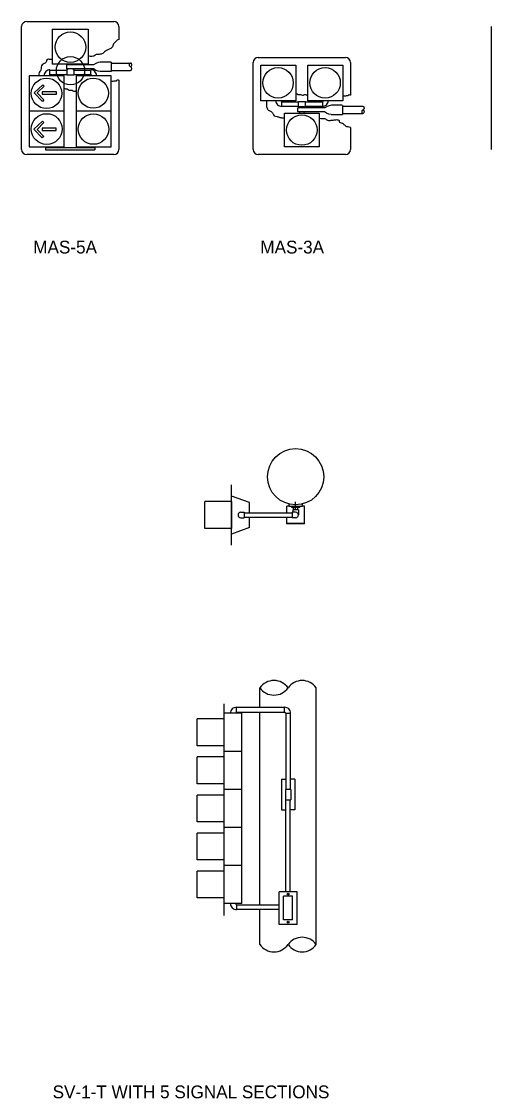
# Model space of a CAD drawing. Extents: x -791 to -679, y 457 to 504.
# Drawn here: x -750.59 to -735.3, y 457.24 to 492.32 of the extents above; entities that cross this region are included whole.
import ezdxf

# ---------------------------------------------------------------- set-up
doc = ezdxf.new("R2010")
doc.units = 0
for name, color, linetype in [('es_DETAIL', 7, 'Continuous'), ('es_NO-PLOT', 7, 'Continuous'), ('pp_PRESENTATION', 7, 'Continuous')]:
    doc.layers.add(name, color=color, linetype=linetype)

msp = doc.modelspace()

# ---------------------------------------------------------------- linework, layer by layer
at = {"layer": 'es_DETAIL'}
for p, q in [((-749.6, 492.068), (-749.6, 490.924)), ((-735.3, 488.151), (-735.3, 492.151)), ((-749.128, 490.907), (-749.128, 490.772)), ((-747.678, 490.993), (-747.678, 490.687)), ((-747.678, 490.965), (-747.045, 490.965)), ((-749.67, 490.584), (-749.67, 490.744)), ((-749.67, 490.736), (-749.124, 490.736)), ((-749.67, 490.594), (-749.122, 490.594)), ((-749.122, 490.75), (-749.122, 490.581)), ((-749.122, 490.581), (-748.888, 490.581)), ((-748.888, 490.75), (-748.888, 490.581)), ((-748.888, 490.738), (-748.342, 490.738)), ((-748.888, 490.596), (-748.341, 490.596)), ((-748.341, 490.584), (-748.341, 490.744)), ((-747.678, 490.723), (-747.045, 490.723)), ((-742.13, 489.711), (-742.13, 489.552)), ((-741.583, 489.545), (-741.583, 489.714)), ((-741.583, 489.714), (-741.349, 489.714)), ((-741.349, 489.545), (-741.349, 489.714)), ((-740.801, 489.711), (-740.801, 489.552)), ((-749.209, 489.395), (-750.345, 489.395)), ((-747.678, 489.395), (-748.814, 489.395)), ((-742.13, 489.702), (-741.583, 489.702)), ((-742.13, 489.56), (-741.584, 489.56)), ((-741.598, 489.376), (-741.598, 489.503)), ((-741.583, 489.545), (-741.349, 489.545)), ((-741.537, 489.503), (-741.537, 489.545)), ((-741.537, 489.331), (-741.537, 489.376)), ((-741.395, 489.503), (-741.395, 489.545)), ((-741.395, 489.331), (-741.395, 489.376)), ((-741.349, 489.7), (-740.801, 489.7)), ((-741.349, 489.558), (-740.802, 489.558)), ((-740.149, 489.588), (-740.149, 489.292)), ((-740.148, 489.56), (-739.484, 489.56)), ((-740.519, 489.292), (-740.149, 489.292)), ((-740.148, 489.319), (-739.484, 489.319)), ((-749.814, 488.234), (-749.814, 488.138)), ((-749.814, 488.211), (-748.212, 488.211)), ((-749.814, 488.138), (-748.212, 488.138)), ((-749.74, 488.234), (-749.74, 488.211)), ((-748.283, 488.234), (-748.283, 488.211)), ((-748.209, 488.234), (-748.209, 488.138)), ((-743.757, 475.258), (-743.757, 477.227)), ((-743.173, 476.649), (-743.757, 476.862)), ((-743.757, 476.681), (-744.632, 476.681)), ((-744.632, 475.806), (-744.632, 476.681)), ((-743.757, 476.681), (-743.757, 475.806)), ((-743.173, 476.317), (-743.173, 476.649)), ((-741.762, 476.416), (-741.762, 476.332)), ((-741.585, 476.416), (-741.762, 476.416)), ((-741.746, 476.416), (-741.746, 476.493)), ((-741.673, 476.44), (-741.673, 476.676)), ((-741.6, 476.416), (-741.6, 476.493)), ((-741.585, 476.416), (-741.585, 476.244)), ((-743.461, 476.332), (-743.346, 476.332)), ((-743.461, 476.155), (-743.346, 476.155)), ((-743.346, 476.332), (-743.346, 476.155)), ((-743.346, 476.317), (-741.788, 476.317)), ((-743.346, 476.171), (-741.788, 476.171)), ((-743.173, 475.835), (-743.173, 476.171)), ((-741.673, 476.332), (-741.788, 476.332)), ((-741.788, 476.332), (-741.788, 476.155)), ((-741.673, 476.155), (-741.788, 476.155)), ((-743.757, 475.806), (-744.632, 475.806)), ((-743.173, 475.835), (-743.757, 475.623)), ((-742.837, 469.972), (-742.837, 470.614)), ((-741.004, 462.25), (-741.004, 470.614)), ((-744.004, 468.544), (-744.004, 470.097)), ((-743.42, 469.784), (-744.004, 469.784)), ((-743.628, 469.784), (-743.797, 469.784)), ((-743.597, 469.813), (-743.597, 469.982)), ((-743.597, 469.813), (-743.597, 469.982)), ((-742.035, 469.972), (-743.597, 469.972)), ((-743.597, 469.826), (-742.035, 469.826)), ((-743.42, 468.544), (-743.42, 469.784)), ((-742.837, 463.543), (-742.837, 469.826)), ((-742.035, 469.813), (-742.035, 469.982)), ((-742.035, 469.813), (-742.035, 469.982)), ((-742.005, 469.784), (-741.836, 469.784)), ((-741.847, 469.784), (-741.847, 467.302)), ((-744.004, 469.601), (-744.879, 469.601)), ((-744.879, 468.726), (-744.879, 469.601)), ((-744.004, 468.726), (-744.879, 468.726)), ((-744.004, 468.362), (-744.879, 468.362)), ((-744.879, 467.487), (-744.879, 468.362)), ((-743.42, 468.544), (-744.004, 468.544)), ((-744.004, 467.304), (-744.004, 468.544)), ((-743.42, 468.544), (-744.004, 468.544)), ((-743.42, 467.304), (-743.42, 468.544)), ((-742.137, 467.635), (-742.137, 466.635)), ((-742.137, 467.635), (-741.993, 467.635)), ((-741.703, 467.635), (-741.847, 467.635)), ((-741.703, 467.635), (-741.703, 466.635)), ((-744.004, 467.487), (-744.879, 467.487)), ((-743.42, 467.304), (-744.004, 467.304)), ((-744.004, 465.7), (-744.004, 467.304)), ((-743.42, 467.304), (-744.004, 467.304)), ((-743.42, 466.065), (-743.42, 467.304)), ((-741.832, 467.302), (-742.009, 467.302)), ((-742.009, 467.302), (-742.009, 466.969)), ((-741.832, 467.302), (-741.832, 466.969)), ((-744.004, 467.122), (-744.879, 467.122)), ((-744.879, 466.247), (-744.879, 467.122)), ((-742.009, 466.969), (-741.832, 466.969)), ((-741.993, 463.969), (-741.993, 466.969)), ((-741.847, 463.969), (-741.847, 466.969)), ((-742.137, 466.635), (-741.993, 466.635)), ((-741.703, 466.635), (-741.847, 466.635)), ((-744.004, 466.247), (-744.879, 466.247)), ((-744.879, 465.008), (-744.879, 465.883)), ((-744.004, 465.883), (-744.879, 465.883)), ((-743.42, 466.065), (-744.004, 466.065)), ((-744.003, 464.825), (-744.004, 466.065)), ((-743.585, 466.065), (-743.84, 466.065)), ((-743.42, 464.825), (-743.42, 466.065)), ((-744.004, 465.008), (-744.879, 465.008)), ((-743.42, 464.825), (-744.004, 464.825)), ((-744.003, 463.198), (-744.003, 464.829)), ((-743.585, 464.825), (-743.84, 464.825)), ((-743.42, 463.586), (-743.42, 464.825)), ((-744.004, 464.643), (-744.879, 464.643)), ((-744.879, 463.768), (-744.879, 464.643)), ((-744.004, 463.768), (-744.879, 463.768)), ((-741.629, 463.969), (-742.212, 463.969)), ((-742.212, 462.909), (-742.212, 463.969)), ((-741.774, 463.823), (-742.066, 463.823)), ((-742.066, 463.055), (-742.066, 463.823)), ((-741.774, 463.055), (-741.774, 463.823)), ((-741.629, 462.909), (-741.629, 463.969)), ((-743.42, 463.586), (-744.004, 463.586)), ((-743.628, 463.586), (-743.797, 463.586)), ((-743.597, 463.556), (-743.597, 463.388)), ((-743.597, 463.556), (-743.597, 463.388)), ((-743.597, 463.543), (-742.212, 463.543)), ((-742.212, 463.398), (-743.597, 463.398)), ((-742.837, 462.25), (-742.837, 463.377)), ((-741.774, 463.055), (-742.066, 463.055)), ((-741.629, 462.909), (-742.212, 462.909))]:
    msp.add_line(p, q, dxfattribs=at)
for points in [[(-750.428, 492.318), (-747.595, 492.318)], [(-750.595, 488.151), (-750.595, 492.151)], [(-749.6, 492.068), (-748.423, 492.068)], [(-748.423, 492.068), (-748.423, 490.924), (-749.6, 490.924)], [(-747.428, 492.151), (-747.428, 491.734)], [(-742.889, 491.151), (-740.055, 491.151)], [(-747.678, 490.993), (-748.033, 490.993), (-748.106, 490.98), (-748.18, 490.956), (-748.253, 490.907), (-749.128, 490.907)], [(-747.678, 490.687), (-748.033, 490.687), (-748.106, 490.699), (-748.18, 490.723), (-748.253, 490.772), (-749.128, 490.772)], [(-743.055, 488.151), (-743.055, 490.984)], [(-739.889, 490.984), (-739.889, 489.922)], [(-750.184, 489.992), (-749.905, 490.26), (-749.856, 490.209), (-750.084, 489.99)], [(-747.428, 490.408), (-747.428, 488.151)], [(-750.084, 489.99), (-749.865, 489.762), (-749.916, 489.713), (-750.184, 489.992)], [(-740.72, 489.505), (-740.724, 489.503), (-741.598, 489.503)], [(-740.735, 489.376), (-741.598, 489.376)], [(-740.519, 489.293), (-740.592, 489.305), (-740.665, 489.329), (-740.735, 489.376)], [(-740.149, 489.588), (-740.173, 489.589), (-740.503, 489.589), (-740.577, 489.576), (-740.65, 489.552), (-740.72, 489.505)], [(-750.193, 488.807), (-749.914, 489.075), (-749.865, 489.024), (-750.092, 488.805)], [(-750.092, 488.805), (-749.873, 488.577), (-749.925, 488.528), (-750.193, 488.807)], [(-739.889, 488.87), (-739.889, 488.151)], [(-747.595, 487.984), (-750.428, 487.984)], [(-740.055, 487.984), (-742.889, 487.984)], [(-741.889, 476.535), (-741.965, 476.535)], [(-741.965, 476.317), (-741.965, 476.535)], [(-741.457, 476.6), (-741.457, 476.52), (-741.889, 476.52), (-741.889, 476.6)], [(-741.457, 476.598), (-741.457, 476.52), (-741.889, 476.52), (-741.889, 476.591)], [(-741.654, 476.501), (-741.654, 476.496), (-741.692, 476.496), (-741.692, 476.501)], [(-741.381, 476.535), (-741.457, 476.535)], [(-741.381, 475.952), (-741.381, 476.535)], [(-741.965, 475.952), (-741.965, 476.171)], [(-741.381, 475.971), (-741.965, 475.971)], [(-741.381, 475.952), (-741.965, 475.952)], [(-741.993, 469.784), (-741.993, 467.302)], [(-741.949, 463.9), (-741.893, 463.885)], [(-741.949, 463.9), (-741.893, 463.885)], [(-741.891, 463.892), (-741.947, 463.907)], [(-741.891, 463.892), (-741.947, 463.907)], [(-741.903, 462.959), (-741.943, 463)], [(-741.903, 462.959), (-741.943, 463)], [(-741.938, 463.005), (-741.897, 462.964)], [(-741.938, 463.005), (-741.897, 462.964)]]:
    msp.add_lwpolyline(points, dxfattribs=at)
for points in [[(-742.805, 490.901), (-741.67, 490.901), (-741.67, 489.74), (-742.805, 489.74)], [(-741.274, 490.901), (-740.139, 490.901), (-740.139, 489.739), (-741.274, 489.739)], [(-750.345, 490.553), (-750.345, 488.234), (-749.209, 488.234), (-749.209, 490.553)], [(-748.814, 490.553), (-748.814, 488.234), (-747.678, 488.234), (-747.678, 490.553)], [(-749.92, 490.028), (-749.92, 489.956), (-749.462, 489.956), (-749.462, 490.028)], [(-742.04, 489.331), (-740.904, 489.331), (-740.904, 488.234), (-742.04, 488.234)], [(-749.929, 488.843), (-749.929, 488.771), (-749.471, 488.771), (-749.471, 488.843)], [(-741.546, 476.493), (-741.801, 476.493), (-741.801, 476.52), (-741.546, 476.52)], [(-741.63, 476.501), (-741.716, 476.501), (-741.716, 476.52), (-741.63, 476.52)], [(-741.63, 476.501), (-741.716, 476.501), (-741.716, 476.52), (-741.63, 476.52)]]:
    msp.add_lwpolyline(points, close=True, dxfattribs=at)
for centre, radius in [((-749.004, 491.484), 0.496), ((-742.246, 490.319), 0.496), ((-740.715, 490.319), 0.496), ((-749.782, 489.978), 0.496), ((-748.26, 489.984), 0.49), ((-749.776, 488.814), 0.502), ((-748.254, 488.814), 0.496), ((-741.472, 488.783), 0.496), ((-741.673, 477.49), 0.916), ((-741.92, 463.896), 0.0292), ((-741.92, 463.896), 0.0292), ((-741.92, 462.982), 0.0292), ((-741.92, 462.982), 0.0292)]:
    msp.add_circle(centre, radius, dxfattribs=at)
for centre, radius, start, end in [((-750.428, 492.151), 0.167, 90, 180), ((-747.595, 492.151), 0.167, 0, 90), ((-742.889, 490.984), 0.167, 90, 180), ((-740.055, 490.984), 0.167, 0, 90), ((-749.114, 490.774), 0.0249, 250.6547, 358.0745), ((-748.898, 490.772), 0.0238, 179.8795, 292.6049), ((-749.67, 490.557), 0.187, 90.1759, 180.5599), ((-749.67, 490.557), 0.0276, 90.1759, 182.5223), ((-748.341, 490.557), 0.0276, 357.4777, 89.8241), ((-748.341, 490.557), 0.187, 359.4401, 89.8241), ((-742.13, 489.739), 0.187, 179.645, 269.8241), ((-742.13, 489.739), 0.0276, 177.5986, 269.8241), ((-740.801, 489.739), 0.0276, 270.1759, 1.5019), ((-740.801, 489.739), 0.187, 270.1759, 0.2221), ((-750.428, 488.151), 0.167, 180, 270), ((-747.595, 488.151), 0.167, 270, 0), ((-742.889, 488.151), 0.167, 180, 270), ((-740.055, 488.151), 0.167, 270, 0), ((-743.461, 476.244), 0.0885, 90, 270), ((-741.673, 476.244), 0.0885, 270, 90), ((-742.379, 470.29), 0.562, 35.3121, 144.6879), ((-741.462, 470.29), 0.562, 35.3121, 144.6879), ((-742.379, 470.939), 0.562, 215.3121, 324.6879), ((-743.598, 469.784), 0.198, 89.6281, 179.8241), ((-743.598, 469.784), 0.0293, 87.4777, 179.8241), ((-742.034, 469.784), 0.198, 0.1759, 90.3719), ((-742.034, 469.784), 0.0293, 0.1759, 92.5223), ((-743.598, 463.586), 0.198, 180.1759, 270.3719), ((-743.598, 463.586), 0.0293, 180.1759, 272.5223), ((-741.462, 461.925), 0.562, 35.3121, 144.6879), ((-742.379, 462.575), 0.562, 215.3121, 324.6879), ((-741.462, 462.575), 0.562, 215.3121, 324.6879)]:
    msp.add_arc(centre, radius, start, end, dxfattribs=at)
for points in [[(-747.428, 491.734), (-747.478, 491.724), (-747.497, 491.681), (-747.629, 491.601), (-747.611, 491.46), (-747.865, 491.369), (-747.925, 491.288), (-748.025, 491.237), (-748.178, 491.263), (-748.244, 491.158), (-748.381, 491.193), (-748.423, 491.179)], [(-749.6, 491.078), (-749.684, 491.079), (-749.74, 491.108), (-749.786, 491.057), (-749.799, 490.961), (-749.982, 490.898), (-749.934, 490.683), (-750.064, 490.66), (-750.02, 490.553)], [(-747.678, 490.39), (-747.628, 490.365), (-747.549, 490.407), (-747.507, 490.375), (-747.47, 490.44), (-747.443, 490.417), (-747.428, 490.408)], [(-749.209, 490.142), (-749.184, 490.121), (-749.104, 490.146), (-749.051, 490.057), (-748.97, 490.111), (-748.872, 490.018), (-748.834, 490.063), (-748.814, 490.068)], [(-742.624, 489.74), (-742.624, 489.588), (-742.623, 489.515), (-742.567, 489.415), (-742.505, 489.415), (-742.395, 489.314), (-742.395, 489.235), (-742.272, 489.235), (-742.191, 489.184), (-742.117, 489.182), (-742.04, 489.182)], [(-741.67, 489.961), (-741.621, 489.977), (-741.615, 489.918), (-741.515, 489.954), (-741.444, 489.917), (-741.422, 489.917), (-741.396, 489.953), (-741.321, 489.932), (-741.325, 489.917), (-741.285, 489.914), (-741.274, 489.914)], [(-740.139, 489.905), (-740.088, 489.879), (-740.009, 489.921), (-739.968, 489.889), (-739.93, 489.954), (-739.903, 489.931), (-739.889, 489.922)], [(-739.889, 488.87), (-739.938, 488.88), (-740.058, 488.89), (-740.09, 488.986), (-740.276, 489.026), (-740.223, 489.112), (-740.386, 489.112), (-740.485, 489.096), (-740.638, 489.069), (-740.703, 489.173), (-740.832, 489.142), (-740.904, 489.162)]]:
    msp.add_open_spline(points, degree=3, dxfattribs=at)
for points in [[(-747.045, 490.723), (-747.024, 490.738), (-747.011, 490.76), (-747.008, 490.793), (-747.018, 490.822), (-747.041, 490.842), (-747.07, 490.864), (-747.083, 490.893), (-747.083, 490.923), (-747.068, 490.949), (-747.045, 490.965)], [(-747.045, 490.844), (-747.02, 490.864), (-747.006, 490.893), (-747.006, 490.923), (-747.021, 490.949), (-747.045, 490.965)], [(-739.484, 489.56), (-739.463, 489.546), (-739.45, 489.524), (-739.447, 489.49), (-739.457, 489.462), (-739.48, 489.442), (-739.509, 489.419), (-739.522, 489.391), (-739.522, 489.361), (-739.507, 489.335), (-739.484, 489.319)], [(-739.484, 489.44), (-739.459, 489.419), (-739.445, 489.391), (-739.445, 489.361), (-739.46, 489.335), (-739.484, 489.319)]]:
    msp.add_spline(points, degree=3, dxfattribs=at)
at = {"layer": 'pp_PRESENTATION'}
msp.add_circle((-749.002, 490.716), 0.46, dxfattribs=at)

# ---------------------------------------------------------------- texts
at = {"layer": 'es_NO-PLOT'}
for s, height, p in [('MAS-5A', 0.4167, (-750.214, 484.762)), ('MAS-3A', 0.4167, (-742.823, 484.762)), ('SV-1-T WITH 5 SIGNAL SECTIONS', 0.41667, (-749.584, 457.244))]:
    msp.add_text(s, height=height, dxfattribs=at).set_placement(p)

doc.saveas('drawing.dxf')
